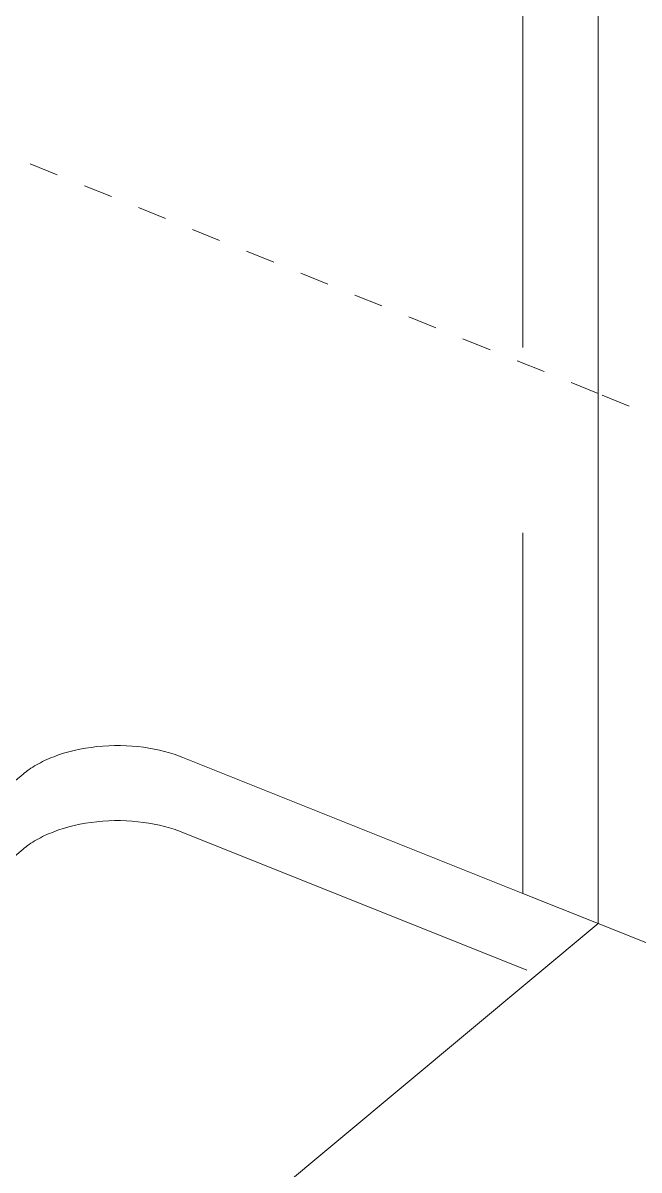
# Model space of a CAD drawing. Header units: inches. Extents: x -6 to 195, y -3 to 126.
# Drawn here: x 187.797 to 189.909, y 52.084 to 56.016 of the extents above; entities that cross this region are included whole.
import ezdxf

# ---------------------------------------------------------------- set-up
doc = ezdxf.new("R2010")
doc.units = ezdxf.units.IN
doc.linetypes.add('HIDDEN', pattern=[1.905, 1.27, -0.635])
doc.layers.add('ZANO_R', color=7, linetype='Continuous', lineweight=0)
doc.layers.add('ZANO_R_przerywana', color=250, linetype='HIDDEN', lineweight=0)

msp = doc.modelspace()

# ---------------------------------------------------------------- linework, layer by layer
at = {"layer": 'ZANO_R'}
for p, q in [((189.7686, 52.92922), (189.7686, 65.59456)), ((179.6798, 44.52105), (189.7686, 52.92922)), ((190.93367, 52.46324), (189.7686, 52.92922))]:
    msp.add_line(p, q, dxfattribs=at)
at = {"layer": 'ZANO_R_przerywana'}
for p, q in [((189.5097, 65.69811), (189.5097, 53.03277)), ((187.91027, 53.50411), (187.91866, 53.50708)), ((187.91866, 53.50708), (187.93593, 53.5127)), ((187.93593, 53.5127), (187.95381, 53.51784)), ((187.95381, 53.51784), (187.97224, 53.52249)), ((187.97224, 53.52249), (187.99116, 53.5266)), ((187.99116, 53.5266), (188.01049, 53.53016)), ((188.01049, 53.53016), (188.03017, 53.53315)), ((188.03017, 53.53315), (188.05012, 53.53555)), ((188.05012, 53.53555), (188.07026, 53.53735)), ((188.07026, 53.53735), (188.09051, 53.53855)), ((188.09051, 53.53855), (188.11078, 53.53914)), ((188.11078, 53.53914), (188.13099, 53.53912)), ((188.13099, 53.53912), (188.15107, 53.53852)), ((188.15107, 53.53852), (188.17094, 53.53733)), ((188.17094, 53.53733), (188.19053, 53.53557)), ((188.19053, 53.53557), (188.20976, 53.53328)), ((188.20976, 53.53328), (188.22858, 53.53046)), ((188.22858, 53.53046), (188.24693, 53.52715)), ((188.24693, 53.52715), (188.26475, 53.52338)), ((188.26475, 53.52338), (188.282, 53.51918)), ((188.282, 53.51918), (188.29864, 53.51459)), ((188.29864, 53.51459), (188.31464, 53.50963)), ((188.31464, 53.50963), (188.32998, 53.50434)), ((188.32998, 53.50434), (188.34463, 53.49875)), ((187.82414, 53.46158), (187.83022, 53.4655)), ((187.83022, 53.4655), (187.83651, 53.46937)), ((187.83651, 53.46937), (187.843, 53.47318)), ((187.843, 53.47318), (187.8497, 53.47693)), ((187.8497, 53.47693), (187.8566, 53.48061)), ((187.8566, 53.48061), (187.86369, 53.48422)), ((187.86369, 53.48422), (187.87099, 53.48776)), ((187.87099, 53.48776), (187.87847, 53.49121)), ((187.87847, 53.49121), (187.88615, 53.49458)), ((187.88615, 53.49458), (187.89401, 53.49785)), ((187.89401, 53.49785), (187.90205, 53.50103)), ((187.90205, 53.50103), (187.91027, 53.50411)), ((189.5097, 53.03277), (188.34463, 53.49875)), ((187.7968, 53.44134), (179.4209, 46.46073)), ((187.7968, 53.44134), (187.80186, 53.44546)), ((187.80186, 53.44546), (187.80712, 53.44954)), ((187.80712, 53.44954), (187.81259, 53.45359)), ((187.81259, 53.45359), (187.81826, 53.45761)), ((187.81826, 53.45761), (187.82414, 53.46158)), ((187.99116, 53.26944), (187.97224, 53.26532)), ((188.01049, 53.273), (187.99116, 53.26944)), ((188.03017, 53.27599), (188.01049, 53.273)), ((188.05012, 53.27839), (188.03017, 53.27599)), ((188.07026, 53.28019), (188.05012, 53.27839)), ((188.09051, 53.28138), (188.07026, 53.28019)), ((188.11078, 53.28197), (188.09051, 53.28138)), ((188.13099, 53.28196), (188.11078, 53.28197)), ((188.15107, 53.28135), (188.13099, 53.28196)), ((188.17094, 53.28016), (188.15107, 53.28135)), ((188.19053, 53.27841), (188.17094, 53.28016)), ((188.20976, 53.27611), (188.19053, 53.27841)), ((188.22858, 53.2733), (188.20976, 53.27611)), ((188.24693, 53.26999), (188.22858, 53.2733)), ((188.26475, 53.26622), (188.24693, 53.26999)), ((187.87099, 53.23059), (187.86369, 53.22706)), ((187.87847, 53.23405), (187.87099, 53.23059)), ((187.88615, 53.23741), (187.87847, 53.23405)), ((187.89401, 53.24069), (187.88615, 53.23741)), ((187.90205, 53.24387), (187.89401, 53.24069)), ((187.91027, 53.24695), (187.90205, 53.24387)), ((187.91866, 53.24992), (187.91027, 53.24695)), ((187.93593, 53.25554), (187.91866, 53.24992)), ((187.95381, 53.26068), (187.93593, 53.25554)), ((187.97224, 53.26532), (187.95381, 53.26068)), ((188.282, 53.26202), (188.26475, 53.26622)), ((188.29864, 53.25742), (188.282, 53.26202)), ((188.31464, 53.25246), (188.29864, 53.25742)), ((188.32998, 53.24717), (188.31464, 53.25246)), ((188.34463, 53.24159), (188.32998, 53.24717)), ((188.34463, 53.24159), (190.93367, 52.20607)), ((187.80712, 53.19238), (187.80186, 53.18829)), ((187.81259, 53.19643), (187.80712, 53.19238)), ((187.81826, 53.20044), (187.81259, 53.19643)), ((187.82414, 53.20441), (187.81826, 53.20044)), ((187.83022, 53.20833), (187.82414, 53.20441)), ((187.83651, 53.2122), (187.83022, 53.20833)), ((187.843, 53.21602), (187.83651, 53.2122)), ((187.8497, 53.21977), (187.843, 53.21602)), ((187.8566, 53.22345), (187.8497, 53.21977)), ((187.86369, 53.22706), (187.8566, 53.22345)), ((178.15639, 45.14971), (187.7968, 53.18418)), ((187.80186, 53.18829), (187.7968, 53.18418)), ((189.7686, 52.92922), (189.5097, 53.03277))]:
    msp.add_line(p, q, dxfattribs=at)
at = {"layer": 'ZANO_R_przerywana', "ltscale": 0.05}
for p, q in [((189.7686, 54.74584), (187.37499, 55.71349)), ((195.43752, 52.4541), (189.7686, 54.74584))]:
    msp.add_line(p, q, dxfattribs=at)

doc.saveas('drawing.dxf')
